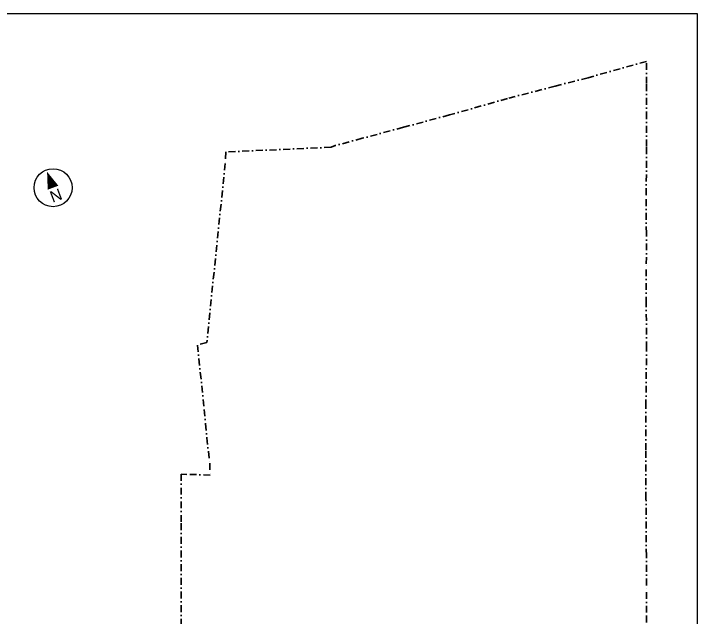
# Model space of a CAD drawing. Header units: millimetres. Extents: x -176651 to 954389, y -469666 to 486614.
# Drawn here: x 668692 to 954389, y 234114 to 486614 of the extents above; entities that cross this region are included whole.
import ezdxf

# ---------------------------------------------------------------- set-up
doc = ezdxf.new("R2010")
doc.units = ezdxf.units.MM
doc.header["$LTSCALE"] = 150
doc.linetypes.add('Site boundary$0$DASHDOT', pattern=[25.4, 12.7, -6.35, 0, -6.35])
doc.layers.add('Site boundary$0$ad-Site Boundary', color=1, linetype='Site boundary$0$DASHDOT', lineweight=35, true_color=0xff0000)
doc.styles.add('Site boundary$0$6 A E W_Core_Typical$0$Standard', font='arial.ttf')

# ---------------------------------------------------------------- blocks, each defined once
blk = doc.blocks.new('Site boundary$0$zw$F8BA')
blk.add_lwpolyline([(0, 7462, 0, 5000, 0), (0, 0, 0, 0, 0)], format="xyseb")
blk.add_circle((0, 0), 8350)
at = {"linetype": 'Continuous', "style": 'Site boundary$0$6 A E W_Core_Typical$0$Standard'}
blk.add_text('N', height=5000, rotation=360, dxfattribs=at).set_placement((-2542, -6146))
blk = doc.blocks.new('Site boundary')
at = {"layer": 'Site boundary$0$ad-Site Boundary', "ltscale": 1.5}
blk.add_lwpolyline([(367583, 220558), (367635, 236091), (367635, 247490), (367570, 259867), (367414, 283740), (367329, 304118), (367381, 322403), (367655, 346687), (367512, 365356), (367557, 381920), (367570, 394720), (367499, 410723), (367694, 431075), (367616, 442799), (367688, 457354), (367577, 466614), (343221, 459825), (329397, 456278), (309560, 451133), (285276, 444234), (266058, 439076), (248863, 434485), (237555, 431401), (235827, 430735), (191839, 428759), (191574, 423951), (183873, 349088), (179944, 348002), (182847, 321090), (183372, 315167), (183898, 309245), (185080, 298667), (185316, 293645), (175515, 293893), (173235, 294063), (173219, 273437), (173109, 119497)], dxfattribs=at)
at = {"xscale": 0.9528263531309543, "yscale": 0.9528263531309543, "zscale": 0.9528263531309543, "rotation": 20.64149787716006}
blk.add_blockref('Site boundary$0$zw$F8BA', (119629, 413822), dxfattribs=at)

msp = doc.modelspace()

# ---------------------------------------------------------------- linework, layer by layer
at = {"ltscale": 5}
msp.add_lwpolyline([(388869, 486614), (954389, 486614), (954389, -18386), (388869, -18386)], close=True, dxfattribs=at)

# ---------------------------------------------------------------- block references
msp.add_blockref('Site boundary', (565520, 0))

doc.saveas('drawing.dxf')
